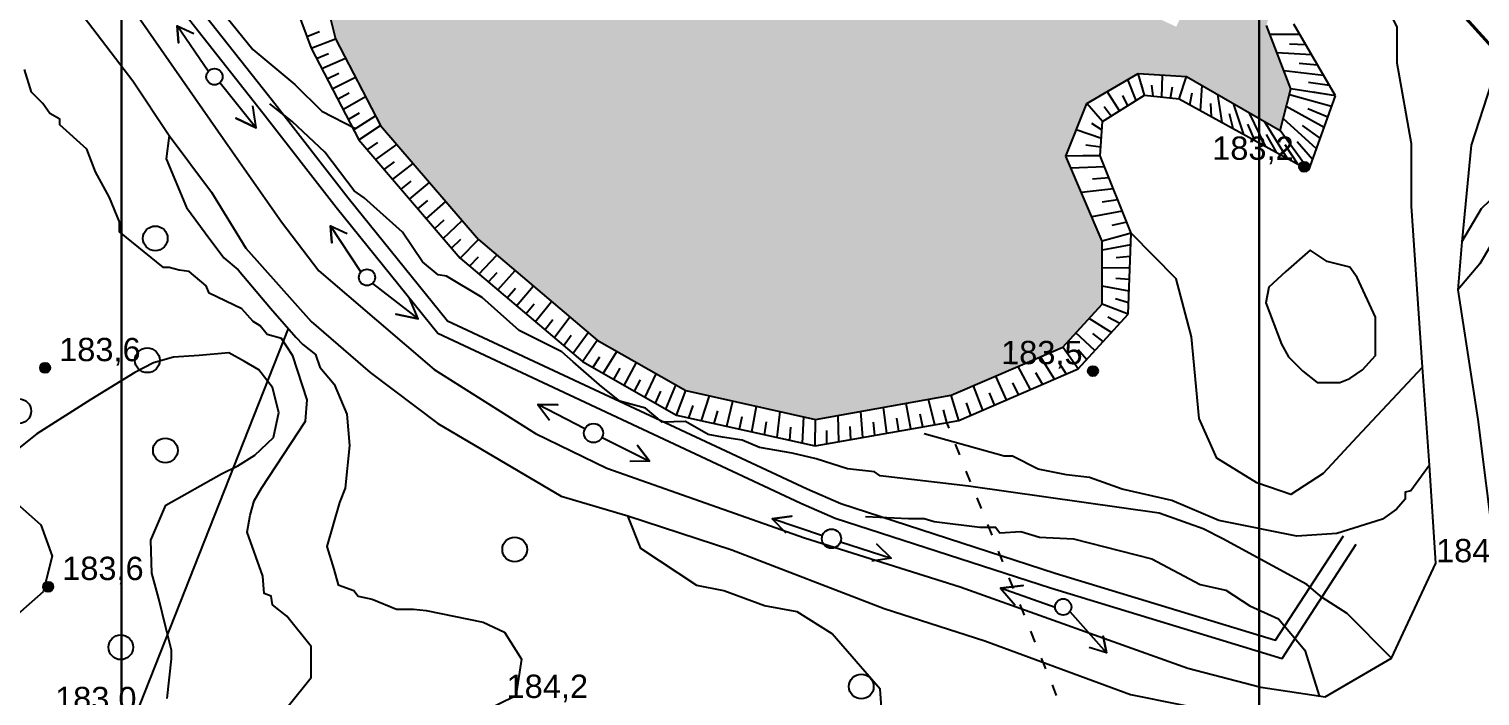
# Model space of a CAD drawing. Header units: millimetres. Extents: x 6127 to 9314, y 4730 to 7085.
# Drawn here: x 7013.1 to 7224.8, y 6244.3 to 6341.6 of the extents above; entities that cross this region are included whole.
import ezdxf

# ---------------------------------------------------------------- set-up
doc = ezdxf.new("R2010")
doc.units = ezdxf.units.MM
doc.header["$LTSCALE"] = 0.7
doc.linetypes.add('ACAD_ISO03W100', pattern=[30, 12, -18])
for name, color, linetype in [('відм', 14, 'Continuous'), ('горизонталі', 22, 'Continuous'), ('дерево', 7, 'Continuous'), ('Откос', 7, 'Continuous'), ('чорн', 255, 'Continuous')]:
    doc.layers.add(name, color=color, linetype=linetype)
doc.layers.add('ИзосеймРадиус', color=90, linetype='Continuous', lineweight=30)
doc.layers.add('СейсмобезпечнаВідстань', color=210, linetype='Continuous', lineweight=30)
doc.styles.get("Standard").update_dxf_attribs({"font": 'arial.ttf'})

# ---------------------------------------------------------------- blocks, each defined once
blk = doc.blocks.new('2')
at = {"layer": 'чорн', "color": 7, "ltscale": 0.2, "transparency": 33554687}
for points in [[(5384.23, 2474.06), (5382.07, 2477.27), (5383.33, 2476.55), (5382.07, 2477.27), (5382.25, 2475.85)], [(5385.02, 2472.91), (5387.23, 2469.73), (5387.02, 2471.17), (5387.23, 2469.73), (5385.97, 2470.41)]]:
    blk.add_lwpolyline(points, dxfattribs=at)
blk.add_circle((5384.63, 2473.49), 0.697, dxfattribs=at)

msp = doc.modelspace()

# ---------------------------------------------------------------- hatches: boundary and pattern name
at = {"layer": 'відм', "ltscale": 0.2}
h = msp.add_hatch(color=32, dxfattribs=at)
h.dxf.hatch_style = 1
h.paths.add_polyline_path([(7199.84, 6321.5, 1), (7198.37, 6321.5, 1)])
h = msp.add_hatch(color=32, dxfattribs=at)
h.dxf.hatch_style = 1
h.paths.add_polyline_path([(7016.21, 6292.16, 1), (7014.74, 6292.17, 1)])
h = msp.add_hatch(color=32, dxfattribs=at)
h.dxf.hatch_style = 1
h.paths.add_polyline_path([(7169.05, 6291.7, 1), (7167.58, 6291.7, 1)])
h = msp.add_hatch(color=32, dxfattribs=at)
h.dxf.hatch_style = 1
h.paths.add_polyline_path([(7016.65, 6260.25, 1), (7015.18, 6260.25, 1)])
at = {"layer": 'чорн', "ltscale": 0.2}
h = msp.add_hatch(color=5, dxfattribs=at)
h.dxf.hatch_style = 1
h.set_gradient(color1=(0, 0, 255), color2=(0, 0, 255), tint=1)
h.paths.add_polyline_path([(7051.75, 6427.54), (7031.34, 6453.15), (7022.25, 6462.51), (7015.11, 6472.69), (7010.39, 6476.75), (7001.48, 6476.76), (6987.69, 6472.9), (6973.26, 6462.38), (6971.88, 6455.72), (6976.76, 6443.52), (6997.48, 6410.18), (7007.67, 6392.59), (7026.81, 6374.67), (7035.19, 6370.66), (7042.41, 6369.66), (7049.68, 6364.37), (7054.11, 6354.88), (7057.84, 6340.15), (7064.39, 6327.53), (7078.67, 6310.87), (7096.01, 6296.2), (7108.92, 6288.86), (7127.85, 6284.65), (7147.64, 6288.17), (7163.92, 6295.21), (7169.66, 6301.46), (7169.67, 6310.63), (7164.33, 6323.05), (7167.4, 6330.72), (7174.91, 6335.08), (7181.97, 6334.65), (7195.62, 6326.8), (7197.17, 6332.87), (7193.6, 6342.08), (7194.62, 6345.7), (7202.29, 6346.8), (7202.3, 6350.91), (7195.58, 6358.81), (7187.28, 6364.32), (7187.27, 6355.54), (7180.44, 6341.92), (7173.35, 6345.22), (7175.83, 6357.12), (7182.04, 6367.79), (7180.02, 6369.13), (7172.93, 6372.53), (7160.44, 6381.4), (7145.48, 6387.4), (7121.91, 6389.59), (7106.03, 6393.78), (7078.64, 6402.84), (7070.07, 6407.22)])

# ---------------------------------------------------------------- linework, layer by layer
at = {"color": 3, "ltscale": 0.2, "transparency": 33554687}
for centre, radius in [((7031.15, 6019.46), 550), ((7118.46, 5800.5), 553)]:
    msp.add_circle(centre, radius, dxfattribs=at)
at = {"layer": 'відм', "color": 32, "ltscale": 0.2}
for centre in [(7199.11, 6321.5), (7015.47, 6292.17), (7168.31, 6291.7), (7015.91, 6260.25)]:
    msp.add_circle(centre, 0.733, dxfattribs=at)
at = {"layer": 'горизонталі', "color": 22}
msp.add_lwpolyline([(7034.44, 6348.35), (7041.2, 6344.23), (7045.75, 6338.59), (7051.9, 6333.47), (7055.81, 6329.59), (7060.75, 6327.07)], dxfattribs=at)
at = {"layer": 'горизонталі', "color": 32}
for points in [[(7222.1, 6310.55), (7224.96, 6315.43), (7227.4, 6317.73), (7234.17, 6329.83), (7240.38, 6338.55), (7243.1, 6340.84)], [(7047.74, 6238.88), (7054.28, 6247.01), (7054.29, 6251.54), (7050.74, 6255.97), (7048.66, 6257.63), (7048.46, 6258.88), (7047.42, 6259.29), (7047.22, 6261.78), (7044.94, 6268.22), (7045.36, 6270.71), (7045.98, 6272.78), (7047.02, 6274.65), (7053.47, 6284.39), (7053.68, 6287.5), (7051.61, 6293.94), (7049.95, 6296.43), (7047.88, 6297.05), (7046.84, 6298.3), (7045.81, 6298.92), (7044.15, 6300.79), (7039.38, 6303.08), (7038.97, 6304.12), (7036.48, 6306.2), (7035.03, 6306.41), (7033.57, 6306.82), (7032.74, 6306.82), (7026.32, 6312.02), (7026.32, 6313.47), (7024.87, 6317), (7022.8, 6320.74), (7021.56, 6324.06), (7017.62, 6327.59), (7017.62, 6328.42), (7016.17, 6329.25), (7015.14, 6330.71), (7013.48, 6332.37), (7012.45, 6335.69)], [(7211.84, 6249.83), (7205.37, 6256.34), (7201.74, 6258.67), (7199.51, 6260.57), (7187.27, 6267.22), (7184.37, 6268.68), (7177.94, 6270.97), (7150.14, 6274.94), (7137.28, 6276.41), (7136.45, 6277.03), (7132.51, 6277.45), (7127.95, 6278.91), (7124.42, 6279.74), (7119.65, 6280.58), (7117.16, 6281.62), (7114.26, 6282.04), (7112.18, 6282.45), (7108.87, 6284.33), (7105.48, 6284.26), (7103.03, 6286.3), (7099.28, 6287.31), (7096.31, 6289.71), (7092.48, 6293.06), (7090.83, 6294.51), (7084.61, 6297.63), (7079.22, 6302.41), (7074.03, 6305.53), (7072.79, 6305.74), (7070.51, 6307.61), (7067.61, 6311.97), (7062.01, 6316.96), (7060.56, 6318), (7056.28, 6323.6), (7051.5, 6328.1), (7048.23, 6330.66)], [(7033.58, 6326.05), (7033.15, 6322.67), (7036.1, 6315.53), (7038.83, 6311.88), (7041.56, 6308.22), (7043.62, 6306.46), (7048.33, 6300.89), (7052.03, 6296.63), (7053.07, 6295.6), (7054.93, 6294.14), (7055.55, 6292.27), (7057.62, 6289.78), (7059.49, 6285.42), (7059.89, 6280.86), (7059.26, 6274.63), (7058.43, 6272.56), (7056.56, 6266.13), (7057.59, 6262.81), (7058.21, 6260.52), (7060.49, 6259.69), (7061.11, 6258.86), (7063.19, 6258.44), (7066.71, 6256.99), (7069.2, 6256.98), (7071.07, 6256.77), (7079.37, 6255.11), (7082.48, 6253.65), (7084.96, 6249.7), (7084.11, 6244.33), (7076.48, 6240.59)], [(7233.46, 6318.7), (7228.58, 6313.83), (7226.69, 6310.63), (7224.74, 6307.32), (7221.53, 6303.54)], [(7216.39, 6292.29), (7206.79, 6282.04), (7201.86, 6276.78), (7197.19, 6273.71), (7192.23, 6275.41), (7186.37, 6279.02), (7183.78, 6284.77), (7182.67, 6296.69), (7180.46, 6305.13), (7173.87, 6311.82)], [(7207.64, 6291.89), (7209.51, 6293.96), (7209.51, 6299.56), (7206.82, 6305.37), (7205.79, 6306.83), (7202.47, 6307.66), (7199.98, 6309.32), (7196.45, 6306.22), (7193.96, 6303.94), (7193.54, 6301.65), (7195.81, 6295.64), (7196.85, 6293.77), (7198.92, 6291.69), (7200.99, 6290.03), (7204.31, 6290.02), (7205.77, 6290.64), (7207.64, 6291.89)], [(7033.29, 6243.96), (7033.92, 6249.76), (7033.92, 6251.01), (7033.1, 6254.33), (7032.07, 6258.48), (7031.03, 6262.22), (7030.89, 6267.04), (7033.09, 6272.15), (7041.22, 6276.73), (7043.57, 6277.88), (7046.04, 6279.43), (7048.77, 6282.02), (7049.55, 6285.64), (7048.64, 6289.3), (7046.63, 6291.87), (7044.56, 6293.12), (7042.27, 6294.36), (7037.92, 6293.95), (7034.18, 6293.75), (7031.28, 6292.92), (7028.58, 6291.47), (7022.14, 6287.54), (7014.25, 6282.57), (7011.14, 6280.08)], [(7217.37, 6277.97), (7214.67, 6274.24), (7213.84, 6274.04), (7213.84, 6273), (7212.59, 6271.55), (7210.52, 6270.1), (7203.87, 6268.03), (7198.06, 6267.62), (7186.65, 6269.92), (7179.81, 6272.83), (7172.55, 6274.5), (7167.78, 6276.16), (7164.46, 6276.58), (7160.31, 6277.42), (7156.58, 6279.29), (7155.34, 6279.29), (7143.7, 6282.54)], [(7011.33, 6272.41), (7014.86, 6269.29), (7016.51, 6264.72), (7015.18, 6259.52), (7010.23, 6255.12)], [(7136.04, 6219.69), (7137.46, 6222.75), (7137.98, 6235.27), (7137.29, 6245.33), (7130.25, 6253.4), (7125.18, 6256.59), (7120.39, 6257.48), (7114.47, 6259.66), (7110.52, 6260.43), (7102.37, 6265.82), (7100.47, 6270.57)], [(7135.14, 6270.49), (7141.42, 6270.18), (7143.71, 6270.18), (7145.16, 6269.76), (7151.8, 6268.92), (7154.08, 6268.92), (7154.7, 6268.09), (7157.81, 6268.29), (7160.51, 6267.46), (7165.49, 6267.25), (7176.9, 6264.33), (7183.95, 6260.58), (7187.68, 6259.75), (7191.2, 6257.46), (7195.35, 6255.59), (7199.21, 6251.01), (7201.35, 6244.22)]]:
    msp.add_lwpolyline(points, dxfattribs=at)
at = {"layer": 'дерево', "color": 7, "ltscale": 0.2}
for centre in [(7031.54, 6311.05), (7030.38, 6293.27), (7011.64, 6285.86), (7033.01, 6280.13), (7083.96, 6265.69), (7026.51, 6251.43), (7134.52, 6245.7)]:
    msp.add_circle(centre, 1.8, dxfattribs=at)
at = {"layer": 'ИзосеймРадиус', "color": 6, "lineweight": 40, "ltscale": 0.2, "transparency": 33554687}
for centre in [(7199.06, 6028.97), (7033.19, 6020.11)]:
    msp.add_ellipse(centre, major_axis=(6.57, -414.64), ratio=0.737732, dxfattribs=at)
at = {"layer": 'Откос', "color": 7, "ltscale": 0.5}
for p, q in [((7053.65, 6340.48), (7055.51, 6341.23)), ((7198.46, 6340.78), (7194.11, 6340.77)), ((7054.27, 6338.79), (7057.84, 6340.15)), ((7054.27, 6338.79), (7057.84, 6340.15)), ((7199.33, 6339.29), (7196.98, 6339.37)), ((7055.04, 6337.3), (7056.81, 6338.02)), ((7055.82, 6335.82), (7059.29, 6337.34)), ((7200.2, 6337.8), (7195.13, 6338.13)), ((7201.07, 6336.31), (7198.36, 6336.56)), ((7056.59, 6334.33), (7058.31, 6335.14)), ((7057.36, 6332.84), (7060.75, 6334.54)), ((7174.6, 6331.17), (7173.41, 6334.21)), ((7175.82, 6331.93), (7174.91, 6335.08)), ((7178.34, 6331.66), (7178.44, 6334.87)), ((7180.86, 6331.39), (7181.97, 6334.65)), ((7180.86, 6331.39), (7181.97, 6334.65)), ((7201.94, 6334.82), (7196.15, 6335.5)), ((7058.14, 6331.35), (7059.81, 6332.25)), ((7172.16, 6329.63), (7170.4, 6332.46)), ((7175.82, 6331.93), (7175.37, 6333.51)), ((7177.08, 6331.8), (7176.88, 6333.39)), ((7179.6, 6331.52), (7179.9, 6333.14)), ((7182.44, 6330.52), (7182.77, 6332.26)), ((7184.01, 6329.66), (7184.25, 6333.35)), ((7203.68, 6331.84), (7197.17, 6332.87)), ((7202.81, 6333.33), (7199.74, 6333.76)), ((7203.68, 6331.84), (7200.43, 6332.35)), ((7058.91, 6329.86), (7062.21, 6331.74)), ((7169.72, 6328.1), (7167.4, 6330.72)), ((7169.72, 6328.1), (7167.4, 6330.72)), ((7170.94, 6328.86), (7169.92, 6330.23)), ((7173.38, 6330.4), (7172.64, 6331.87)), ((7185.59, 6328.79), (7185.49, 6330.74)), ((7187.17, 6327.93), (7186.52, 6332.04)), ((7190.32, 6326.2), (7188.8, 6330.73)), ((7202.01, 6327.2), (7196.51, 6330.27)), ((7203.12, 6330.29), (7196.95, 6332)), ((7202.57, 6328.75), (7199.65, 6329.94)), ((7059.68, 6328.38), (7061.31, 6329.36)), ((7060.45, 6326.89), (7063.66, 6328.94)), ((7169.63, 6326.85), (7168.13, 6327.82)), ((7188.75, 6327.07), (7188.2, 6329.22)), ((7193.48, 6324.48), (7191.07, 6329.42)), ((7196.63, 6322.75), (7193.35, 6328.11)), ((7200.9, 6324.11), (7196.06, 6328.53)), ((7061.23, 6325.4), (7064.39, 6327.53)), ((7061.23, 6325.4), (7062.81, 6326.47)), ((7169.54, 6325.6), (7165.86, 6326.89)), ((7191.9, 6325.34), (7190.92, 6327.71)), ((7195.06, 6323.61), (7193.63, 6326.19)), ((7199.79, 6321.02), (7195.62, 6326.8)), ((7199.79, 6321.02), (7195.62, 6326.8)), ((7201.46, 6325.66), (7198.87, 6327.53)), ((7062.46, 6323.96), (7064.02, 6325.05)), ((7063.69, 6322.53), (7066.77, 6324.76)), ((7169.45, 6324.35), (7167.27, 6324.66)), ((7198.21, 6321.88), (7196.35, 6324.67)), ((7200.34, 6322.57), (7198.09, 6325.12)), ((7064.92, 6321.09), (7066.44, 6322.23)), ((7066.15, 6319.66), (7069.15, 6321.98)), ((7169.36, 6323.11), (7164.33, 6323.05)), ((7170.01, 6321.49), (7165.09, 6321.28)), ((7169.36, 6323.11), (7166.85, 6323.08)), ((7067.38, 6318.22), (7068.86, 6319.41)), ((7170.65, 6319.88), (7168.25, 6319.69)), ((7068.61, 6316.79), (7071.53, 6319.2)), ((7171.3, 6318.27), (7166.62, 6317.73)), ((7069.84, 6315.35), (7071.28, 6316.58)), ((7071.07, 6313.92), (7073.91, 6316.43)), ((7171.94, 6316.65), (7169.66, 6316.31)), ((7072.3, 6312.48), (7073.7, 6313.76)), ((7073.53, 6311.04), (7076.29, 6313.65)), ((7172.59, 6315.04), (7168.14, 6314.18)), ((7173.23, 6313.43), (7171.07, 6312.92)), ((7074.76, 6309.61), (7076.12, 6310.93)), ((7173.87, 6311.82), (7169.67, 6310.63)), ((7173.87, 6311.82), (7171.77, 6311.23)), ((7075.99, 6308.17), (7078.67, 6310.87)), ((7075.99, 6308.17), (7078.67, 6310.87)), ((7173.81, 6310.13), (7169.67, 6309.32)), ((7077.36, 6307.01), (7078.68, 6308.38)), ((7078.74, 6305.85), (7081.34, 6308.61)), ((7173.69, 6306.74), (7169.67, 6306.7)), ((7173.75, 6308.43), (7171.71, 6308.22)), ((7080.11, 6304.69), (7081.39, 6306.09)), ((7081.48, 6303.53), (7084.01, 6306.36)), ((7173.63, 6305.05), (7171.65, 6305.22)), ((7082.85, 6302.37), (7084.1, 6303.8)), ((7084.23, 6301.21), (7086.67, 6304.1)), ((7173.57, 6303.36), (7169.66, 6304.08)), ((7085.6, 6300.05), (7086.8, 6301.51)), ((7086.97, 6298.89), (7089.34, 6301.84)), ((7173.45, 6299.98), (7169.66, 6301.46)), ((7173.45, 6299.98), (7169.66, 6301.46)), ((7173.51, 6301.67), (7171.58, 6302.22)), ((7088.34, 6297.72), (7089.51, 6299.22)), ((7089.72, 6296.56), (7092.01, 6299.59)), ((7171.02, 6297.34), (7167.75, 6299.37)), ((7172.23, 6298.66), (7170.47, 6299.54)), ((7091.09, 6295.4), (7092.22, 6296.93)), ((7092.46, 6294.24), (7094.68, 6297.33)), ((7093.83, 6293.08), (7096.01, 6296.2)), ((7168.59, 6294.69), (7165.83, 6297.29)), ((7169.81, 6296.01), (7168.3, 6297.17)), ((7093.83, 6293.08), (7094.92, 6294.64)), ((7096.88, 6291.35), (7098.88, 6294.57)), ((7166.16, 6292.05), (7163.92, 6295.21)), ((7166.16, 6292.05), (7163.92, 6295.21)), ((7167.38, 6293.37), (7166.13, 6294.81)), ((7095.36, 6292.21), (7096.4, 6293.8)), ((7098.4, 6290.48), (7099.36, 6292.12)), ((7099.93, 6289.62), (7101.75, 6292.94)), ((7159.19, 6289.03), (7157.41, 6292.39)), ((7162.68, 6290.54), (7160.66, 6293.8)), ((7164.42, 6291.3), (7163.36, 6292.9)), ((7101.45, 6288.75), (7102.32, 6290.44)), ((7102.97, 6287.88), (7104.62, 6291.31)), ((7155.71, 6287.53), (7154.15, 6290.98)), ((7157.45, 6288.28), (7156.61, 6289.98)), ((7160.93, 6289.79), (7159.98, 6291.44)), ((7104.49, 6287.02), (7105.27, 6288.75)), ((7106.02, 6286.15), (7107.48, 6289.67)), ((7107.54, 6285.28), (7108.92, 6288.86)), ((7111.22, 6284.47), (7112.36, 6288.09)), ((7148.73, 6284.51), (7147.64, 6288.17)), ((7148.73, 6284.51), (7147.64, 6288.17)), ((7152.22, 6286.02), (7150.89, 6289.57)), ((7153.96, 6286.77), (7153.24, 6288.53)), ((7107.54, 6285.28), (7108.23, 6287.07)), ((7109.38, 6284.87), (7110.01, 6286.68)), ((7113.06, 6284.06), (7113.57, 6285.88)), ((7114.89, 6283.65), (7115.8, 6287.33)), ((7118.57, 6282.83), (7119.24, 6286.57)), ((7122.25, 6282.02), (7122.69, 6285.8)), ((7134.76, 6282.03), (7134.45, 6285.82)), ((7138.25, 6282.65), (7137.74, 6286.41)), ((7141.75, 6283.27), (7141.04, 6286.99)), ((7145.24, 6283.89), (7144.34, 6287.58)), ((7146.99, 6284.2), (7146.49, 6286.04)), ((7150.48, 6285.27), (7149.87, 6287.07)), ((7116.73, 6283.24), (7117.13, 6285.09)), ((7120.41, 6282.42), (7120.69, 6284.3)), ((7124.09, 6281.61), (7124.25, 6283.51)), ((7125.93, 6281.2), (7126.13, 6285.04)), ((7127.77, 6280.79), (7127.85, 6284.65)), ((7131.26, 6281.41), (7131.15, 6285.24)), ((7133.01, 6281.72), (7132.9, 6283.63)), ((7136.5, 6282.34), (7136.3, 6284.23)), ((7140, 6282.96), (7139.7, 6284.83)), ((7143.49, 6283.58), (7143.09, 6285.43)), ((7127.77, 6280.79), (7127.81, 6282.72)), ((7129.51, 6281.1), (7129.51, 6283.02))]:
    msp.add_line(p, q, dxfattribs=at)
at = {"layer": 'СейсмобезпечнаВідстань', "color": 6, "ltscale": 0.2, "transparency": 33554687}
for p, q in [((7192.57, 6443.6), (7192.57, 5614.47)), ((7026.63, 6434.74), (7026.63, 5605.56))]:
    msp.add_line(p, q, dxfattribs=at)
at = {"layer": 'чорн', "color": 7, "ltscale": 0.5}
for p, q in [((7054.11, 6354.88), (7057.84, 6340.15)), ((7049.27, 6352.27), (7054.27, 6338.79)), ((7197.17, 6332.87), (7193.6, 6342.08)), ((7203.68, 6331.84), (7197.59, 6342.27)), ((7054.27, 6338.79), (7061.23, 6325.4)), ((7057.84, 6340.15), (7064.39, 6327.53)), ((7167.4, 6330.72), (7174.91, 6335.08)), ((7174.91, 6335.08), (7181.97, 6334.65)), ((7181.97, 6334.65), (7195.62, 6326.8)), ((7195.62, 6326.8), (7197.17, 6332.87)), ((7164.33, 6323.05), (7167.4, 6330.72)), ((7169.72, 6328.1), (7175.82, 6331.93)), ((7175.82, 6331.93), (7180.86, 6331.39)), ((7180.86, 6331.39), (7199.79, 6321.02)), ((7199.79, 6321.02), (7203.68, 6331.84)), ((7169.36, 6323.11), (7169.72, 6328.1)), ((7064.39, 6327.53), (7078.67, 6310.87)), ((7061.23, 6325.4), (7075.99, 6308.17)), ((7169.67, 6310.63), (7164.33, 6323.05)), ((7173.87, 6311.82), (7169.36, 6323.11)), ((7173.45, 6299.98), (7173.87, 6311.82)), ((7078.67, 6310.87), (7096.01, 6296.2)), ((7169.66, 6301.46), (7169.67, 6310.63)), ((7075.99, 6308.17), (7093.83, 6293.08)), ((7163.92, 6295.21), (7169.66, 6301.46)), ((7166.16, 6292.05), (7173.45, 6299.98)), ((7096.01, 6296.2), (7108.92, 6288.86)), ((7147.64, 6288.17), (7163.92, 6295.21)), ((7093.83, 6293.08), (7107.54, 6285.28)), ((7148.73, 6284.51), (7166.16, 6292.05)), ((7108.92, 6288.86), (7127.85, 6284.65)), ((7127.85, 6284.65), (7147.64, 6288.17)), ((7107.54, 6285.28), (7127.77, 6280.79)), ((7127.77, 6280.79), (7148.73, 6284.51))]:
    msp.add_line(p, q, dxfattribs=at)
at = {"layer": 'чорн', "color": 7}
for points in [[(7245.25, 6546.17), (7221.12, 6566.12), (7182.2, 6592.84), (7145.05, 6584.35), (7103.6, 6565), (7070.45, 6540.95), (7036.9, 6515.79), (7012.31, 6498.32), (6989.83, 6482.25), (6959.24, 6463), (6968.42, 6438.79), (6993.57, 6403.41), (7011.11, 6376.73), (7023.43, 6359.7), (7034.53, 6345.45), (7047.22, 6329.34), (7057.92, 6315.58), (7072.73, 6297.21), (7125.68, 6272.46), (7130.71, 6270.27), (7162.11, 6260.07), (7195.89, 6249.8), (7206.71, 6266.46)], [(7000.94, 6385.41), (7016.94, 6359.53), (7026.39, 6347.31), (7041.46, 6325.62), (7049.96, 6313.48), (7055.38, 6306.31), (7072.23, 6291.91), (7087.02, 6282.59), (7097.38, 6277.55), (7126.23, 6267.39), (7148.93, 6260.22), (7182.14, 6248.4), (7192.81, 6245.61), (7202.17, 6244.21), (7211.84, 6249.83), (7218.32, 6263.67), (7217.37, 6277.97), (7216.39, 6292.29), (7214.75, 6315.73), (7214.76, 6324.85), (7212.68, 6336.58), (7212.69, 6341.83), (7209.29, 6348.8), (7206.51, 6351.66)], [(7009.56, 6360.37), (7013.82, 6355.42), (7021.17, 6343.33), (7028.27, 6334), (7033.58, 6326.05), (7039.76, 6317.77), (7044.76, 6309.61), (7054.28, 6298.94), (7062.87, 6291.51), (7072.77, 6284.05), (7090.75, 6273.47), (7100.47, 6270.57), (7115.61, 6265.64), (7137.83, 6257.06), (7152.54, 6252.35), (7173.76, 6244.52), (7188.29, 6241.6)], [(7228.78, 6340.97), (7223.48, 6324.66), (7222.1, 6310.55), (7221.53, 6303.54), (7224.44, 6284.66), (7226.82, 6265.7)]]:
    msp.add_lwpolyline(points, dxfattribs=at)
at = {"layer": 'чорн'}
msp.add_lwpolyline([(7243.82, 6544.44), (7219.77, 6564.33), (7181.74, 6590.43), (7145.79, 6582.22), (7104.74, 6563.05), (7071.78, 6539.15), (7038.22, 6513.98), (7013.61, 6496.5), (6991.09, 6480.39), (6961.99, 6462.08), (6970.42, 6439.85), (6995.42, 6404.68), (7012.95, 6378), (7025.22, 6361.05), (7036.3, 6346.83), (7048.98, 6330.72), (7059.68, 6316.98), (7074.15, 6299.02), (7126.6, 6274.51), (7131.51, 6272.37), (7162.78, 6262.21), (7194.93, 6252.44), (7204.83, 6267.68)], dxfattribs=at)
at = {"layer": 'чорн', "color": 7, "ltscale": 0.2}
for points in [[(7039.27, 6335.41), (7034.72, 6342.03), (7034.93, 6339.55), (7034.72, 6342.03), (7037.14, 6340.95)], [(7040.98, 6333.74), (7046.27, 6327.18), (7043.27, 6328.59), (7046.27, 6327.18), (7045.75, 6330.4)], [(7061.54, 6306.17), (7057.12, 6312.88), (7057.27, 6310.39), (7057.12, 6312.88), (7059.52, 6311.75)], [(7063.21, 6304.47), (7069.89, 6299.31), (7066.64, 6299.98), (7069.89, 6299.31), (7068.63, 6302.33)], [(7050.93, 6297.9), (7027.87, 6239.55), (6918.97, 6216.32), (6910.66, 6204.42), (6911.6, 5663.07), (7005.23, 5664.36)], [(7162.78, 6257.23), (7154.83, 6260.06), (7158.12, 6260.43), (7154.83, 6260.06), (7156.96, 6257.58)], [(7164.95, 6256.63), (7170.29, 6250.63), (7169.78, 6253.06), (7170.29, 6250.63), (7167.76, 6251.4)]]:
    msp.add_lwpolyline(points, dxfattribs=at)
at = {"layer": 'чорн', "color": 7, "linetype": 'ACAD_ISO03W100', "ltscale": 0.2}
msp.add_lwpolyline([(7373.05, 6147.77), (7224.18, 6214.71), (7170.85, 6224.92), (7146.99, 6284.2)], dxfattribs=at)
at = {"layer": 'чорн', "color": 7, "ltscale": 0.2}
for centre in [(7040.17, 6334.62), (7062.42, 6305.36), (7163.97, 6257.3)]:
    msp.add_circle(centre, 1.19, dxfattribs=at)

# ---------------------------------------------------------------- block references
at = {"layer": 'чорн'}
for p, xscale, yscale, zscale, rotation in [((5.15, -3213.5), 2, 2, 2, 28.58091810426381), ((1563.1, -4194.92), 1.999999999999999, 1.999999999999999, 1.999999999999999, 37.30976645546284)]:
    msp.add_blockref('2', p, dxfattribs=dict(at, xscale=xscale, yscale=yscale, zscale=zscale, rotation=rotation))

# ---------------------------------------------------------------- texts
at = {"layer": 'чорн', "color": 32, "ltscale": 0.2, "char_height": 3.4, "attachment_point": 1, "rotation": 359.9325}
for s, insert in [('183,2', (7185.7, 6325.91)), ('183,6', (7017.52, 6296.55)), ('184,3', (7218.35, 6267.23)), ('183,6', (7017.96, 6264.64)), ('184,2', (7082.78, 6247.44)), ('183,0', (7016.92, 6245.66))]:
    msp.add_mtext_dynamic_manual_height_columns(s, width=2.4374, gutter_width=12.5, heights=[0], dxfattribs=dict(at, insert=insert))
at = {"layer": 'чорн', "color": 7, "ltscale": 0.2, "insert": (7154.91, 6296.11), "char_height": 3.4, "attachment_point": 1, "rotation": 359.9325}
msp.add_mtext_dynamic_manual_height_columns('183,5', width=2.4374, gutter_width=12.5, heights=[0], dxfattribs=at)

doc.saveas('drawing.dxf')
